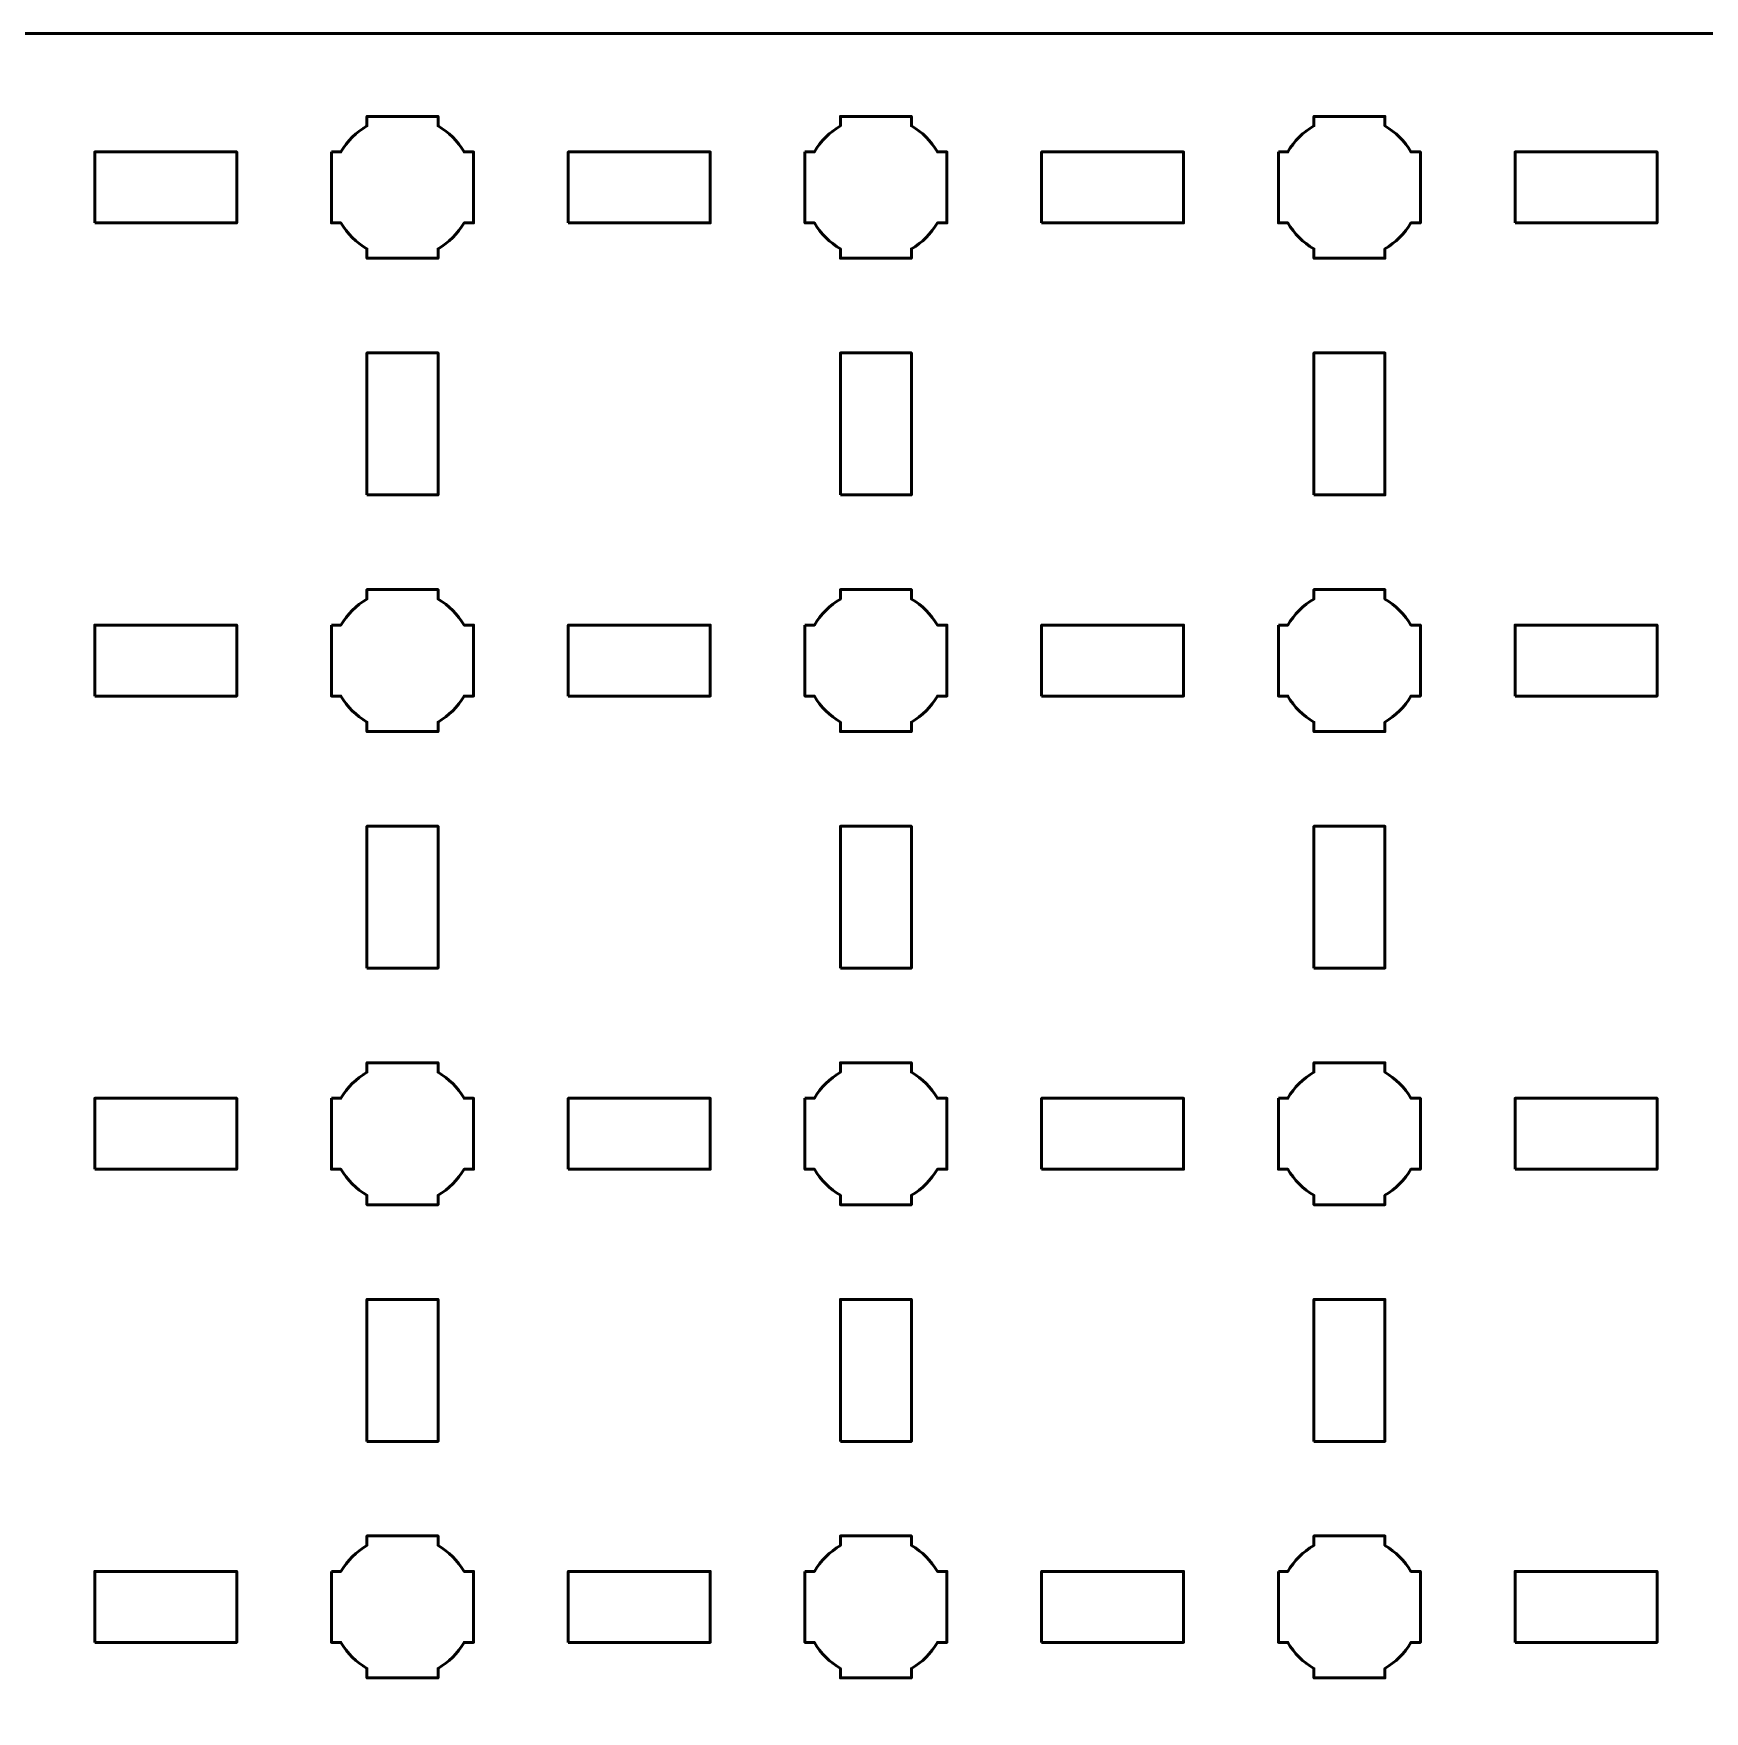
# Model space of a CAD drawing. Header units: centimetres. Extents: x -40.1 to 19.1, y -44.5 to 14.8.
# Drawn here: x -33.06 to -26, y 7.71 to 14.8 of the extents above; entities that cross this region are included whole.
import ezdxf

# ---------------------------------------------------------------- set-up
doc = ezdxf.new("R2010")
doc.units = ezdxf.units.CM
doc.header["$MEASUREMENT"] = 0
doc.layers.add('Layer 1', color=7, linetype='Continuous')

msp = doc.modelspace()

# ---------------------------------------------------------------- linework, layer by layer
at = {"layer": 'Layer 1', "lineweight": 53}
for points in [[(-32.8, 14), (-32.2, 14), (-32.2, 14.3), (-32.8, 14.3), (-32.8, 14)], [(-30.8, 14), (-30.2, 14), (-30.2, 14.3), (-30.8, 14.3), (-30.8, 14)], [(-28.8, 14), (-28.2, 14), (-28.2, 14.3), (-28.8, 14.3), (-28.8, 14)], [(-26.8, 14), (-26.2, 14), (-26.2, 14.3), (-26.8, 14.3), (-26.8, 14)], [(-31.65, 12.85), (-31.35, 12.85), (-31.35, 13.45), (-31.65, 13.45), (-31.65, 12.85)], [(-29.65, 12.85), (-29.35, 12.85), (-29.35, 13.45), (-29.65, 13.45), (-29.65, 12.85)], [(-27.65, 12.85), (-27.35, 12.85), (-27.35, 13.45), (-27.65, 13.45), (-27.65, 12.85)], [(-32.8, 12), (-32.2, 12), (-32.2, 12.3), (-32.8, 12.3), (-32.8, 12)], [(-30.8, 12), (-30.2, 12), (-30.2, 12.3), (-30.8, 12.3), (-30.8, 12)], [(-28.8, 12), (-28.2, 12), (-28.2, 12.3), (-28.8, 12.3), (-28.8, 12)], [(-26.8, 12), (-26.2, 12), (-26.2, 12.3), (-26.8, 12.3), (-26.8, 12)], [(-31.65, 10.85), (-31.35, 10.85), (-31.35, 11.45), (-31.65, 11.45), (-31.65, 10.85)], [(-29.65, 10.85), (-29.35, 10.85), (-29.35, 11.45), (-29.65, 11.45), (-29.65, 10.85)], [(-27.65, 10.85), (-27.35, 10.85), (-27.35, 11.45), (-27.65, 11.45), (-27.65, 10.85)], [(-32.8, 10), (-32.2, 10), (-32.2, 10.3), (-32.8, 10.3), (-32.8, 10)], [(-30.8, 10), (-30.2, 10), (-30.2, 10.3), (-30.8, 10.3), (-30.8, 10)], [(-28.8, 10), (-28.2, 10), (-28.2, 10.3), (-28.8, 10.3), (-28.8, 10)], [(-26.8, 10), (-26.2, 10), (-26.2, 10.3), (-26.8, 10.3), (-26.8, 10)], [(-31.65, 8.85), (-31.35, 8.85), (-31.35, 9.45), (-31.65, 9.45), (-31.65, 8.85)], [(-29.65, 8.85), (-29.35, 8.85), (-29.35, 9.45), (-29.65, 9.45), (-29.65, 8.85)], [(-27.65, 8.85), (-27.35, 8.85), (-27.35, 9.45), (-27.65, 9.45), (-27.65, 8.85)], [(-32.8, 8), (-32.2, 8), (-32.2, 8.3), (-32.8, 8.3), (-32.8, 8)], [(-30.8, 8), (-30.2, 8), (-30.2, 8.3), (-30.8, 8.3), (-30.8, 8)], [(-28.8, 8), (-28.2, 8), (-28.2, 8.3), (-28.8, 8.3), (-28.8, 8)], [(-26.8, 8), (-26.2, 8), (-26.2, 8.3), (-26.8, 8.3), (-26.8, 8)]]:
    msp.add_lwpolyline(points, close=True, dxfattribs=at)
for points, knots in [([(-40.15, -44), (-40.15, -44), (-40.15, 14.3), (-40.15, 14.3), (-40.15, 14.3), (-40.15, 14.57609), (-39.92609, 14.8), (-39.65, 14.8), (-39.65, 14.8), (-39.65, 14.8), (18.65, 14.8), (18.65, 14.8), (18.65, 14.8), (18.92609, 14.8), (19.15, 14.57609), (19.15, 14.3), (19.15, 14.3), (19.15, 14.3), (19.15, -44), (19.15, -44), (19.15, -44), (19.15, -44.27609), (18.92609, -44.5), (18.65, -44.5), (18.65, -44.5), (18.65, -44.5), (-39.65, -44.5), (-39.65, -44.5), (-39.65, -44.5), (-39.92609, -44.5), (-40.15, -44.27609), (-40.15, -44)], [0, 0, 0, 0, 0.125, 0.125, 0.125, 0.125, 0.25, 0.25, 0.25, 0.25, 0.375, 0.375, 0.375, 0.375, 0.5, 0.5, 0.5, 0.5, 0.625, 0.625, 0.625, 0.625, 0.75, 0.75, 0.75, 0.75, 0.875, 0.875, 0.875, 0.875, 1, 1, 1, 1]), ([(-31.8, 14.3), (-31.8, 14.3), (-31.75985, 14.3), (-31.75985, 14.3), (-31.75985, 14.3), (-31.7335, 14.34553), (-31.69553, 14.3835), (-31.65, 14.40985), (-31.65, 14.40985), (-31.65, 14.40985), (-31.65, 14.45), (-31.65, 14.45), (-31.65, 14.45), (-31.65, 14.45), (-31.5, 14.45), (-31.5, 14.45), (-31.5, 14.45), (-31.5, 14.45), (-31.35, 14.45), (-31.35, 14.45), (-31.35, 14.45), (-31.35, 14.45), (-31.35, 14.40985), (-31.35, 14.40985), (-31.35, 14.40985), (-31.30447, 14.3835), (-31.2665, 14.34553), (-31.24015, 14.3), (-31.24015, 14.3), (-31.24015, 14.3), (-31.2, 14.3), (-31.2, 14.3), (-31.2, 14.3), (-31.2, 14.3), (-31.2, 14.15), (-31.2, 14.15), (-31.2, 14.15), (-31.2, 14.15), (-31.2, 14), (-31.2, 14), (-31.2, 14), (-31.2, 14), (-31.24015, 14), (-31.24015, 14), (-31.24015, 14), (-31.2665, 13.95447), (-31.30447, 13.9165), (-31.35, 13.89015), (-31.35, 13.89015), (-31.35, 13.89015), (-31.35, 13.85), (-31.35, 13.85), (-31.35, 13.85), (-31.35, 13.85), (-31.5, 13.85), (-31.5, 13.85), (-31.5, 13.85), (-31.5, 13.85), (-31.65, 13.85), (-31.65, 13.85), (-31.65, 13.85), (-31.65, 13.85), (-31.65, 13.89015), (-31.65, 13.89015), (-31.65, 13.89015), (-31.69553, 13.9165), (-31.7335, 13.95447), (-31.75985, 14), (-31.75985, 14), (-31.75985, 14), (-31.8, 14), (-31.8, 14), (-31.8, 14), (-31.8, 14), (-31.8, 14.15), (-31.8, 14.15), (-31.8, 14.15), (-31.8, 14.15), (-31.8, 14.3), (-31.8, 14.3)], [0, 0, 0, 0, 0.05, 0.05, 0.05, 0.05, 0.1, 0.1, 0.1, 0.1, 0.15, 0.15, 0.15, 0.15, 0.2, 0.2, 0.2, 0.2, 0.25, 0.25, 0.25, 0.25, 0.3, 0.3, 0.3, 0.3, 0.35, 0.35, 0.35, 0.35, 0.4, 0.4, 0.4, 0.4, 0.45, 0.45, 0.45, 0.45, 0.5, 0.5, 0.5, 0.5, 0.55, 0.55, 0.55, 0.55, 0.6, 0.6, 0.6, 0.6, 0.65, 0.65, 0.65, 0.65, 0.7, 0.7, 0.7, 0.7, 0.75, 0.75, 0.75, 0.75, 0.8, 0.8, 0.8, 0.8, 0.85, 0.85, 0.85, 0.85, 0.9, 0.9, 0.9, 0.9, 0.95, 0.95, 0.95, 0.95, 1, 1, 1, 1]), ([(-29.8, 14.3), (-29.8, 14.3), (-29.75985, 14.3), (-29.75985, 14.3), (-29.75985, 14.3), (-29.7335, 14.34553), (-29.69553, 14.3835), (-29.65, 14.40985), (-29.65, 14.40985), (-29.65, 14.40985), (-29.65, 14.45), (-29.65, 14.45), (-29.65, 14.45), (-29.65, 14.45), (-29.5, 14.45), (-29.5, 14.45), (-29.5, 14.45), (-29.5, 14.45), (-29.35, 14.45), (-29.35, 14.45), (-29.35, 14.45), (-29.35, 14.45), (-29.35, 14.40985), (-29.35, 14.40985), (-29.35, 14.40985), (-29.30447, 14.3835), (-29.2665, 14.34553), (-29.24015, 14.3), (-29.24015, 14.3), (-29.24015, 14.3), (-29.2, 14.3), (-29.2, 14.3), (-29.2, 14.3), (-29.2, 14.3), (-29.2, 14.15), (-29.2, 14.15), (-29.2, 14.15), (-29.2, 14.15), (-29.2, 14), (-29.2, 14), (-29.2, 14), (-29.2, 14), (-29.24015, 14), (-29.24015, 14), (-29.24015, 14), (-29.2665, 13.95447), (-29.30447, 13.9165), (-29.35, 13.89015), (-29.35, 13.89015), (-29.35, 13.89015), (-29.35, 13.85), (-29.35, 13.85), (-29.35, 13.85), (-29.35, 13.85), (-29.5, 13.85), (-29.5, 13.85), (-29.5, 13.85), (-29.5, 13.85), (-29.65, 13.85), (-29.65, 13.85), (-29.65, 13.85), (-29.65, 13.85), (-29.65, 13.89015), (-29.65, 13.89015), (-29.65, 13.89015), (-29.69553, 13.9165), (-29.7335, 13.95447), (-29.75985, 14), (-29.75985, 14), (-29.75985, 14), (-29.8, 14), (-29.8, 14), (-29.8, 14), (-29.8, 14), (-29.8, 14.15), (-29.8, 14.15), (-29.8, 14.15), (-29.8, 14.15), (-29.8, 14.3), (-29.8, 14.3)], [0, 0, 0, 0, 0.05, 0.05, 0.05, 0.05, 0.1, 0.1, 0.1, 0.1, 0.15, 0.15, 0.15, 0.15, 0.2, 0.2, 0.2, 0.2, 0.25, 0.25, 0.25, 0.25, 0.3, 0.3, 0.3, 0.3, 0.35, 0.35, 0.35, 0.35, 0.4, 0.4, 0.4, 0.4, 0.45, 0.45, 0.45, 0.45, 0.5, 0.5, 0.5, 0.5, 0.55, 0.55, 0.55, 0.55, 0.6, 0.6, 0.6, 0.6, 0.65, 0.65, 0.65, 0.65, 0.7, 0.7, 0.7, 0.7, 0.75, 0.75, 0.75, 0.75, 0.8, 0.8, 0.8, 0.8, 0.85, 0.85, 0.85, 0.85, 0.9, 0.9, 0.9, 0.9, 0.95, 0.95, 0.95, 0.95, 1, 1, 1, 1]), ([(-27.8, 14.3), (-27.8, 14.3), (-27.75985, 14.3), (-27.75985, 14.3), (-27.75985, 14.3), (-27.7335, 14.34553), (-27.69553, 14.3835), (-27.65, 14.40985), (-27.65, 14.40985), (-27.65, 14.40985), (-27.65, 14.45), (-27.65, 14.45), (-27.65, 14.45), (-27.65, 14.45), (-27.5, 14.45), (-27.5, 14.45), (-27.5, 14.45), (-27.5, 14.45), (-27.35, 14.45), (-27.35, 14.45), (-27.35, 14.45), (-27.35, 14.45), (-27.35, 14.40985), (-27.35, 14.40985), (-27.35, 14.40985), (-27.30447, 14.3835), (-27.2665, 14.34553), (-27.24015, 14.3), (-27.24015, 14.3), (-27.24015, 14.3), (-27.2, 14.3), (-27.2, 14.3), (-27.2, 14.3), (-27.2, 14.3), (-27.2, 14.15), (-27.2, 14.15), (-27.2, 14.15), (-27.2, 14.15), (-27.2, 14), (-27.2, 14), (-27.2, 14), (-27.2, 14), (-27.24015, 14), (-27.24015, 14), (-27.24015, 14), (-27.2665, 13.95447), (-27.30447, 13.9165), (-27.35, 13.89015), (-27.35, 13.89015), (-27.35, 13.89015), (-27.35, 13.85), (-27.35, 13.85), (-27.35, 13.85), (-27.35, 13.85), (-27.5, 13.85), (-27.5, 13.85), (-27.5, 13.85), (-27.5, 13.85), (-27.65, 13.85), (-27.65, 13.85), (-27.65, 13.85), (-27.65, 13.85), (-27.65, 13.89015), (-27.65, 13.89015), (-27.65, 13.89015), (-27.69553, 13.9165), (-27.7335, 13.95447), (-27.75985, 14), (-27.75985, 14), (-27.75985, 14), (-27.8, 14), (-27.8, 14), (-27.8, 14), (-27.8, 14), (-27.8, 14.15), (-27.8, 14.15), (-27.8, 14.15), (-27.8, 14.15), (-27.8, 14.3), (-27.8, 14.3)], [0, 0, 0, 0, 0.05, 0.05, 0.05, 0.05, 0.1, 0.1, 0.1, 0.1, 0.15, 0.15, 0.15, 0.15, 0.2, 0.2, 0.2, 0.2, 0.25, 0.25, 0.25, 0.25, 0.3, 0.3, 0.3, 0.3, 0.35, 0.35, 0.35, 0.35, 0.4, 0.4, 0.4, 0.4, 0.45, 0.45, 0.45, 0.45, 0.5, 0.5, 0.5, 0.5, 0.55, 0.55, 0.55, 0.55, 0.6, 0.6, 0.6, 0.6, 0.65, 0.65, 0.65, 0.65, 0.7, 0.7, 0.7, 0.7, 0.75, 0.75, 0.75, 0.75, 0.8, 0.8, 0.8, 0.8, 0.85, 0.85, 0.85, 0.85, 0.9, 0.9, 0.9, 0.9, 0.95, 0.95, 0.95, 0.95, 1, 1, 1, 1]), ([(-31.8, 12.3), (-31.8, 12.3), (-31.75985, 12.3), (-31.75985, 12.3), (-31.75985, 12.3), (-31.7335, 12.34553), (-31.69553, 12.3835), (-31.65, 12.40985), (-31.65, 12.40985), (-31.65, 12.40985), (-31.65, 12.45), (-31.65, 12.45), (-31.65, 12.45), (-31.65, 12.45), (-31.5, 12.45), (-31.5, 12.45), (-31.5, 12.45), (-31.5, 12.45), (-31.35, 12.45), (-31.35, 12.45), (-31.35, 12.45), (-31.35, 12.45), (-31.35, 12.40985), (-31.35, 12.40985), (-31.35, 12.40985), (-31.30447, 12.3835), (-31.2665, 12.34553), (-31.24015, 12.3), (-31.24015, 12.3), (-31.24015, 12.3), (-31.2, 12.3), (-31.2, 12.3), (-31.2, 12.3), (-31.2, 12.3), (-31.2, 12.15), (-31.2, 12.15), (-31.2, 12.15), (-31.2, 12.15), (-31.2, 12), (-31.2, 12), (-31.2, 12), (-31.2, 12), (-31.24015, 12), (-31.24015, 12), (-31.24015, 12), (-31.2665, 11.95447), (-31.30447, 11.9165), (-31.35, 11.89015), (-31.35, 11.89015), (-31.35, 11.89015), (-31.35, 11.85), (-31.35, 11.85), (-31.35, 11.85), (-31.35, 11.85), (-31.5, 11.85), (-31.5, 11.85), (-31.5, 11.85), (-31.5, 11.85), (-31.65, 11.85), (-31.65, 11.85), (-31.65, 11.85), (-31.65, 11.85), (-31.65, 11.89015), (-31.65, 11.89015), (-31.65, 11.89015), (-31.69553, 11.9165), (-31.7335, 11.95447), (-31.75985, 12), (-31.75985, 12), (-31.75985, 12), (-31.8, 12), (-31.8, 12), (-31.8, 12), (-31.8, 12), (-31.8, 12.15), (-31.8, 12.15), (-31.8, 12.15), (-31.8, 12.15), (-31.8, 12.3), (-31.8, 12.3)], [0, 0, 0, 0, 0.05, 0.05, 0.05, 0.05, 0.1, 0.1, 0.1, 0.1, 0.15, 0.15, 0.15, 0.15, 0.2, 0.2, 0.2, 0.2, 0.25, 0.25, 0.25, 0.25, 0.3, 0.3, 0.3, 0.3, 0.35, 0.35, 0.35, 0.35, 0.4, 0.4, 0.4, 0.4, 0.45, 0.45, 0.45, 0.45, 0.5, 0.5, 0.5, 0.5, 0.55, 0.55, 0.55, 0.55, 0.6, 0.6, 0.6, 0.6, 0.65, 0.65, 0.65, 0.65, 0.7, 0.7, 0.7, 0.7, 0.75, 0.75, 0.75, 0.75, 0.8, 0.8, 0.8, 0.8, 0.85, 0.85, 0.85, 0.85, 0.9, 0.9, 0.9, 0.9, 0.95, 0.95, 0.95, 0.95, 1, 1, 1, 1]), ([(-29.8, 12.3), (-29.8, 12.3), (-29.75985, 12.3), (-29.75985, 12.3), (-29.75985, 12.3), (-29.7335, 12.34553), (-29.69553, 12.3835), (-29.65, 12.40985), (-29.65, 12.40985), (-29.65, 12.40985), (-29.65, 12.45), (-29.65, 12.45), (-29.65, 12.45), (-29.65, 12.45), (-29.5, 12.45), (-29.5, 12.45), (-29.5, 12.45), (-29.5, 12.45), (-29.35, 12.45), (-29.35, 12.45), (-29.35, 12.45), (-29.35, 12.45), (-29.35, 12.40985), (-29.35, 12.40985), (-29.35, 12.40985), (-29.30447, 12.3835), (-29.2665, 12.34553), (-29.24015, 12.3), (-29.24015, 12.3), (-29.24015, 12.3), (-29.2, 12.3), (-29.2, 12.3), (-29.2, 12.3), (-29.2, 12.3), (-29.2, 12.15), (-29.2, 12.15), (-29.2, 12.15), (-29.2, 12.15), (-29.2, 12), (-29.2, 12), (-29.2, 12), (-29.2, 12), (-29.24015, 12), (-29.24015, 12), (-29.24015, 12), (-29.2665, 11.95447), (-29.30447, 11.9165), (-29.35, 11.89015), (-29.35, 11.89015), (-29.35, 11.89015), (-29.35, 11.85), (-29.35, 11.85), (-29.35, 11.85), (-29.35, 11.85), (-29.5, 11.85), (-29.5, 11.85), (-29.5, 11.85), (-29.5, 11.85), (-29.65, 11.85), (-29.65, 11.85), (-29.65, 11.85), (-29.65, 11.85), (-29.65, 11.89015), (-29.65, 11.89015), (-29.65, 11.89015), (-29.69553, 11.9165), (-29.7335, 11.95447), (-29.75985, 12), (-29.75985, 12), (-29.75985, 12), (-29.8, 12), (-29.8, 12), (-29.8, 12), (-29.8, 12), (-29.8, 12.15), (-29.8, 12.15), (-29.8, 12.15), (-29.8, 12.15), (-29.8, 12.3), (-29.8, 12.3)], [0, 0, 0, 0, 0.05, 0.05, 0.05, 0.05, 0.1, 0.1, 0.1, 0.1, 0.15, 0.15, 0.15, 0.15, 0.2, 0.2, 0.2, 0.2, 0.25, 0.25, 0.25, 0.25, 0.3, 0.3, 0.3, 0.3, 0.35, 0.35, 0.35, 0.35, 0.4, 0.4, 0.4, 0.4, 0.45, 0.45, 0.45, 0.45, 0.5, 0.5, 0.5, 0.5, 0.55, 0.55, 0.55, 0.55, 0.6, 0.6, 0.6, 0.6, 0.65, 0.65, 0.65, 0.65, 0.7, 0.7, 0.7, 0.7, 0.75, 0.75, 0.75, 0.75, 0.8, 0.8, 0.8, 0.8, 0.85, 0.85, 0.85, 0.85, 0.9, 0.9, 0.9, 0.9, 0.95, 0.95, 0.95, 0.95, 1, 1, 1, 1]), ([(-27.8, 12.3), (-27.8, 12.3), (-27.75985, 12.3), (-27.75985, 12.3), (-27.75985, 12.3), (-27.7335, 12.34553), (-27.69553, 12.3835), (-27.65, 12.40985), (-27.65, 12.40985), (-27.65, 12.40985), (-27.65, 12.45), (-27.65, 12.45), (-27.65, 12.45), (-27.65, 12.45), (-27.5, 12.45), (-27.5, 12.45), (-27.5, 12.45), (-27.5, 12.45), (-27.35, 12.45), (-27.35, 12.45), (-27.35, 12.45), (-27.35, 12.45), (-27.35, 12.40985), (-27.35, 12.40985), (-27.35, 12.40985), (-27.30447, 12.3835), (-27.2665, 12.34553), (-27.24015, 12.3), (-27.24015, 12.3), (-27.24015, 12.3), (-27.2, 12.3), (-27.2, 12.3), (-27.2, 12.3), (-27.2, 12.3), (-27.2, 12.15), (-27.2, 12.15), (-27.2, 12.15), (-27.2, 12.15), (-27.2, 12), (-27.2, 12), (-27.2, 12), (-27.2, 12), (-27.24015, 12), (-27.24015, 12), (-27.24015, 12), (-27.2665, 11.95447), (-27.30447, 11.9165), (-27.35, 11.89015), (-27.35, 11.89015), (-27.35, 11.89015), (-27.35, 11.85), (-27.35, 11.85), (-27.35, 11.85), (-27.35, 11.85), (-27.5, 11.85), (-27.5, 11.85), (-27.5, 11.85), (-27.5, 11.85), (-27.65, 11.85), (-27.65, 11.85), (-27.65, 11.85), (-27.65, 11.85), (-27.65, 11.89015), (-27.65, 11.89015), (-27.65, 11.89015), (-27.69553, 11.9165), (-27.7335, 11.95447), (-27.75985, 12), (-27.75985, 12), (-27.75985, 12), (-27.8, 12), (-27.8, 12), (-27.8, 12), (-27.8, 12), (-27.8, 12.15), (-27.8, 12.15), (-27.8, 12.15), (-27.8, 12.15), (-27.8, 12.3), (-27.8, 12.3)], [0, 0, 0, 0, 0.05, 0.05, 0.05, 0.05, 0.1, 0.1, 0.1, 0.1, 0.15, 0.15, 0.15, 0.15, 0.2, 0.2, 0.2, 0.2, 0.25, 0.25, 0.25, 0.25, 0.3, 0.3, 0.3, 0.3, 0.35, 0.35, 0.35, 0.35, 0.4, 0.4, 0.4, 0.4, 0.45, 0.45, 0.45, 0.45, 0.5, 0.5, 0.5, 0.5, 0.55, 0.55, 0.55, 0.55, 0.6, 0.6, 0.6, 0.6, 0.65, 0.65, 0.65, 0.65, 0.7, 0.7, 0.7, 0.7, 0.75, 0.75, 0.75, 0.75, 0.8, 0.8, 0.8, 0.8, 0.85, 0.85, 0.85, 0.85, 0.9, 0.9, 0.9, 0.9, 0.95, 0.95, 0.95, 0.95, 1, 1, 1, 1]), ([(-31.8, 10.3), (-31.8, 10.3), (-31.75985, 10.3), (-31.75985, 10.3), (-31.75985, 10.3), (-31.7335, 10.34553), (-31.69553, 10.3835), (-31.65, 10.40985), (-31.65, 10.40985), (-31.65, 10.40985), (-31.65, 10.45), (-31.65, 10.45), (-31.65, 10.45), (-31.65, 10.45), (-31.5, 10.45), (-31.5, 10.45), (-31.5, 10.45), (-31.5, 10.45), (-31.35, 10.45), (-31.35, 10.45), (-31.35, 10.45), (-31.35, 10.45), (-31.35, 10.40985), (-31.35, 10.40985), (-31.35, 10.40985), (-31.30447, 10.3835), (-31.2665, 10.34553), (-31.24015, 10.3), (-31.24015, 10.3), (-31.24015, 10.3), (-31.2, 10.3), (-31.2, 10.3), (-31.2, 10.3), (-31.2, 10.3), (-31.2, 10.15), (-31.2, 10.15), (-31.2, 10.15), (-31.2, 10.15), (-31.2, 10), (-31.2, 10), (-31.2, 10), (-31.2, 10), (-31.24015, 10), (-31.24015, 10), (-31.24015, 10), (-31.2665, 9.95447), (-31.30447, 9.9165), (-31.35, 9.89015), (-31.35, 9.89015), (-31.35, 9.89015), (-31.35, 9.85), (-31.35, 9.85), (-31.35, 9.85), (-31.35, 9.85), (-31.5, 9.85), (-31.5, 9.85), (-31.5, 9.85), (-31.5, 9.85), (-31.65, 9.85), (-31.65, 9.85), (-31.65, 9.85), (-31.65, 9.85), (-31.65, 9.89015), (-31.65, 9.89015), (-31.65, 9.89015), (-31.69553, 9.9165), (-31.7335, 9.95447), (-31.75985, 10), (-31.75985, 10), (-31.75985, 10), (-31.8, 10), (-31.8, 10), (-31.8, 10), (-31.8, 10), (-31.8, 10.15), (-31.8, 10.15), (-31.8, 10.15), (-31.8, 10.15), (-31.8, 10.3), (-31.8, 10.3)], [0, 0, 0, 0, 0.05, 0.05, 0.05, 0.05, 0.1, 0.1, 0.1, 0.1, 0.15, 0.15, 0.15, 0.15, 0.2, 0.2, 0.2, 0.2, 0.25, 0.25, 0.25, 0.25, 0.3, 0.3, 0.3, 0.3, 0.35, 0.35, 0.35, 0.35, 0.4, 0.4, 0.4, 0.4, 0.45, 0.45, 0.45, 0.45, 0.5, 0.5, 0.5, 0.5, 0.55, 0.55, 0.55, 0.55, 0.6, 0.6, 0.6, 0.6, 0.65, 0.65, 0.65, 0.65, 0.7, 0.7, 0.7, 0.7, 0.75, 0.75, 0.75, 0.75, 0.8, 0.8, 0.8, 0.8, 0.85, 0.85, 0.85, 0.85, 0.9, 0.9, 0.9, 0.9, 0.95, 0.95, 0.95, 0.95, 1, 1, 1, 1]), ([(-29.8, 10.3), (-29.8, 10.3), (-29.75985, 10.3), (-29.75985, 10.3), (-29.75985, 10.3), (-29.7335, 10.34553), (-29.69553, 10.3835), (-29.65, 10.40985), (-29.65, 10.40985), (-29.65, 10.40985), (-29.65, 10.45), (-29.65, 10.45), (-29.65, 10.45), (-29.65, 10.45), (-29.5, 10.45), (-29.5, 10.45), (-29.5, 10.45), (-29.5, 10.45), (-29.35, 10.45), (-29.35, 10.45), (-29.35, 10.45), (-29.35, 10.45), (-29.35, 10.40985), (-29.35, 10.40985), (-29.35, 10.40985), (-29.30447, 10.3835), (-29.2665, 10.34553), (-29.24015, 10.3), (-29.24015, 10.3), (-29.24015, 10.3), (-29.2, 10.3), (-29.2, 10.3), (-29.2, 10.3), (-29.2, 10.3), (-29.2, 10.15), (-29.2, 10.15), (-29.2, 10.15), (-29.2, 10.15), (-29.2, 10), (-29.2, 10), (-29.2, 10), (-29.2, 10), (-29.24015, 10), (-29.24015, 10), (-29.24015, 10), (-29.2665, 9.95447), (-29.30447, 9.9165), (-29.35, 9.89015), (-29.35, 9.89015), (-29.35, 9.89015), (-29.35, 9.85), (-29.35, 9.85), (-29.35, 9.85), (-29.35, 9.85), (-29.5, 9.85), (-29.5, 9.85), (-29.5, 9.85), (-29.5, 9.85), (-29.65, 9.85), (-29.65, 9.85), (-29.65, 9.85), (-29.65, 9.85), (-29.65, 9.89015), (-29.65, 9.89015), (-29.65, 9.89015), (-29.69553, 9.9165), (-29.7335, 9.95447), (-29.75985, 10), (-29.75985, 10), (-29.75985, 10), (-29.8, 10), (-29.8, 10), (-29.8, 10), (-29.8, 10), (-29.8, 10.15), (-29.8, 10.15), (-29.8, 10.15), (-29.8, 10.15), (-29.8, 10.3), (-29.8, 10.3)], [0, 0, 0, 0, 0.05, 0.05, 0.05, 0.05, 0.1, 0.1, 0.1, 0.1, 0.15, 0.15, 0.15, 0.15, 0.2, 0.2, 0.2, 0.2, 0.25, 0.25, 0.25, 0.25, 0.3, 0.3, 0.3, 0.3, 0.35, 0.35, 0.35, 0.35, 0.4, 0.4, 0.4, 0.4, 0.45, 0.45, 0.45, 0.45, 0.5, 0.5, 0.5, 0.5, 0.55, 0.55, 0.55, 0.55, 0.6, 0.6, 0.6, 0.6, 0.65, 0.65, 0.65, 0.65, 0.7, 0.7, 0.7, 0.7, 0.75, 0.75, 0.75, 0.75, 0.8, 0.8, 0.8, 0.8, 0.85, 0.85, 0.85, 0.85, 0.9, 0.9, 0.9, 0.9, 0.95, 0.95, 0.95, 0.95, 1, 1, 1, 1]), ([(-27.8, 10.3), (-27.8, 10.3), (-27.75985, 10.3), (-27.75985, 10.3), (-27.75985, 10.3), (-27.7335, 10.34553), (-27.69553, 10.3835), (-27.65, 10.40985), (-27.65, 10.40985), (-27.65, 10.40985), (-27.65, 10.45), (-27.65, 10.45), (-27.65, 10.45), (-27.65, 10.45), (-27.5, 10.45), (-27.5, 10.45), (-27.5, 10.45), (-27.5, 10.45), (-27.35, 10.45), (-27.35, 10.45), (-27.35, 10.45), (-27.35, 10.45), (-27.35, 10.40985), (-27.35, 10.40985), (-27.35, 10.40985), (-27.30447, 10.3835), (-27.2665, 10.34553), (-27.24015, 10.3), (-27.24015, 10.3), (-27.24015, 10.3), (-27.2, 10.3), (-27.2, 10.3), (-27.2, 10.3), (-27.2, 10.3), (-27.2, 10.15), (-27.2, 10.15), (-27.2, 10.15), (-27.2, 10.15), (-27.2, 10), (-27.2, 10), (-27.2, 10), (-27.2, 10), (-27.24015, 10), (-27.24015, 10), (-27.24015, 10), (-27.2665, 9.95447), (-27.30447, 9.9165), (-27.35, 9.89015), (-27.35, 9.89015), (-27.35, 9.89015), (-27.35, 9.85), (-27.35, 9.85), (-27.35, 9.85), (-27.35, 9.85), (-27.5, 9.85), (-27.5, 9.85), (-27.5, 9.85), (-27.5, 9.85), (-27.65, 9.85), (-27.65, 9.85), (-27.65, 9.85), (-27.65, 9.85), (-27.65, 9.89015), (-27.65, 9.89015), (-27.65, 9.89015), (-27.69553, 9.9165), (-27.7335, 9.95447), (-27.75985, 10), (-27.75985, 10), (-27.75985, 10), (-27.8, 10), (-27.8, 10), (-27.8, 10), (-27.8, 10), (-27.8, 10.15), (-27.8, 10.15), (-27.8, 10.15), (-27.8, 10.15), (-27.8, 10.3), (-27.8, 10.3)], [0, 0, 0, 0, 0.05, 0.05, 0.05, 0.05, 0.1, 0.1, 0.1, 0.1, 0.15, 0.15, 0.15, 0.15, 0.2, 0.2, 0.2, 0.2, 0.25, 0.25, 0.25, 0.25, 0.3, 0.3, 0.3, 0.3, 0.35, 0.35, 0.35, 0.35, 0.4, 0.4, 0.4, 0.4, 0.45, 0.45, 0.45, 0.45, 0.5, 0.5, 0.5, 0.5, 0.55, 0.55, 0.55, 0.55, 0.6, 0.6, 0.6, 0.6, 0.65, 0.65, 0.65, 0.65, 0.7, 0.7, 0.7, 0.7, 0.75, 0.75, 0.75, 0.75, 0.8, 0.8, 0.8, 0.8, 0.85, 0.85, 0.85, 0.85, 0.9, 0.9, 0.9, 0.9, 0.95, 0.95, 0.95, 0.95, 1, 1, 1, 1]), ([(-31.8, 8.3), (-31.8, 8.3), (-31.75985, 8.3), (-31.75985, 8.3), (-31.75985, 8.3), (-31.7335, 8.34553), (-31.69553, 8.3835), (-31.65, 8.40985), (-31.65, 8.40985), (-31.65, 8.40985), (-31.65, 8.45), (-31.65, 8.45), (-31.65, 8.45), (-31.65, 8.45), (-31.5, 8.45), (-31.5, 8.45), (-31.5, 8.45), (-31.5, 8.45), (-31.35, 8.45), (-31.35, 8.45), (-31.35, 8.45), (-31.35, 8.45), (-31.35, 8.40985), (-31.35, 8.40985), (-31.35, 8.40985), (-31.30447, 8.3835), (-31.2665, 8.34553), (-31.24015, 8.3), (-31.24015, 8.3), (-31.24015, 8.3), (-31.2, 8.3), (-31.2, 8.3), (-31.2, 8.3), (-31.2, 8.3), (-31.2, 8.15), (-31.2, 8.15), (-31.2, 8.15), (-31.2, 8.15), (-31.2, 8), (-31.2, 8), (-31.2, 8), (-31.2, 8), (-31.24015, 8), (-31.24015, 8), (-31.24015, 8), (-31.2665, 7.95447), (-31.30447, 7.9165), (-31.35, 7.89015), (-31.35, 7.89015), (-31.35, 7.89015), (-31.35, 7.85), (-31.35, 7.85), (-31.35, 7.85), (-31.35, 7.85), (-31.5, 7.85), (-31.5, 7.85), (-31.5, 7.85), (-31.5, 7.85), (-31.65, 7.85), (-31.65, 7.85), (-31.65, 7.85), (-31.65, 7.85), (-31.65, 7.89015), (-31.65, 7.89015), (-31.65, 7.89015), (-31.69553, 7.9165), (-31.7335, 7.95447), (-31.75985, 8), (-31.75985, 8), (-31.75985, 8), (-31.8, 8), (-31.8, 8), (-31.8, 8), (-31.8, 8), (-31.8, 8.15), (-31.8, 8.15), (-31.8, 8.15), (-31.8, 8.15), (-31.8, 8.3), (-31.8, 8.3)], [0, 0, 0, 0, 0.05, 0.05, 0.05, 0.05, 0.1, 0.1, 0.1, 0.1, 0.15, 0.15, 0.15, 0.15, 0.2, 0.2, 0.2, 0.2, 0.25, 0.25, 0.25, 0.25, 0.3, 0.3, 0.3, 0.3, 0.35, 0.35, 0.35, 0.35, 0.4, 0.4, 0.4, 0.4, 0.45, 0.45, 0.45, 0.45, 0.5, 0.5, 0.5, 0.5, 0.55, 0.55, 0.55, 0.55, 0.6, 0.6, 0.6, 0.6, 0.65, 0.65, 0.65, 0.65, 0.7, 0.7, 0.7, 0.7, 0.75, 0.75, 0.75, 0.75, 0.8, 0.8, 0.8, 0.8, 0.85, 0.85, 0.85, 0.85, 0.9, 0.9, 0.9, 0.9, 0.95, 0.95, 0.95, 0.95, 1, 1, 1, 1]), ([(-29.8, 8.3), (-29.8, 8.3), (-29.75985, 8.3), (-29.75985, 8.3), (-29.75985, 8.3), (-29.7335, 8.34553), (-29.69553, 8.3835), (-29.65, 8.40985), (-29.65, 8.40985), (-29.65, 8.40985), (-29.65, 8.45), (-29.65, 8.45), (-29.65, 8.45), (-29.65, 8.45), (-29.5, 8.45), (-29.5, 8.45), (-29.5, 8.45), (-29.5, 8.45), (-29.35, 8.45), (-29.35, 8.45), (-29.35, 8.45), (-29.35, 8.45), (-29.35, 8.40985), (-29.35, 8.40985), (-29.35, 8.40985), (-29.30447, 8.3835), (-29.2665, 8.34553), (-29.24015, 8.3), (-29.24015, 8.3), (-29.24015, 8.3), (-29.2, 8.3), (-29.2, 8.3), (-29.2, 8.3), (-29.2, 8.3), (-29.2, 8.15), (-29.2, 8.15), (-29.2, 8.15), (-29.2, 8.15), (-29.2, 8), (-29.2, 8), (-29.2, 8), (-29.2, 8), (-29.24015, 8), (-29.24015, 8), (-29.24015, 8), (-29.2665, 7.95447), (-29.30447, 7.9165), (-29.35, 7.89015), (-29.35, 7.89015), (-29.35, 7.89015), (-29.35, 7.85), (-29.35, 7.85), (-29.35, 7.85), (-29.35, 7.85), (-29.5, 7.85), (-29.5, 7.85), (-29.5, 7.85), (-29.5, 7.85), (-29.65, 7.85), (-29.65, 7.85), (-29.65, 7.85), (-29.65, 7.85), (-29.65, 7.89015), (-29.65, 7.89015), (-29.65, 7.89015), (-29.69553, 7.9165), (-29.7335, 7.95447), (-29.75985, 8), (-29.75985, 8), (-29.75985, 8), (-29.8, 8), (-29.8, 8), (-29.8, 8), (-29.8, 8), (-29.8, 8.15), (-29.8, 8.15), (-29.8, 8.15), (-29.8, 8.15), (-29.8, 8.3), (-29.8, 8.3)], [0, 0, 0, 0, 0.05, 0.05, 0.05, 0.05, 0.1, 0.1, 0.1, 0.1, 0.15, 0.15, 0.15, 0.15, 0.2, 0.2, 0.2, 0.2, 0.25, 0.25, 0.25, 0.25, 0.3, 0.3, 0.3, 0.3, 0.35, 0.35, 0.35, 0.35, 0.4, 0.4, 0.4, 0.4, 0.45, 0.45, 0.45, 0.45, 0.5, 0.5, 0.5, 0.5, 0.55, 0.55, 0.55, 0.55, 0.6, 0.6, 0.6, 0.6, 0.65, 0.65, 0.65, 0.65, 0.7, 0.7, 0.7, 0.7, 0.75, 0.75, 0.75, 0.75, 0.8, 0.8, 0.8, 0.8, 0.85, 0.85, 0.85, 0.85, 0.9, 0.9, 0.9, 0.9, 0.95, 0.95, 0.95, 0.95, 1, 1, 1, 1]), ([(-27.8, 8.3), (-27.8, 8.3), (-27.75985, 8.3), (-27.75985, 8.3), (-27.75985, 8.3), (-27.7335, 8.34553), (-27.69553, 8.3835), (-27.65, 8.40985), (-27.65, 8.40985), (-27.65, 8.40985), (-27.65, 8.45), (-27.65, 8.45), (-27.65, 8.45), (-27.65, 8.45), (-27.5, 8.45), (-27.5, 8.45), (-27.5, 8.45), (-27.5, 8.45), (-27.35, 8.45), (-27.35, 8.45), (-27.35, 8.45), (-27.35, 8.45), (-27.35, 8.40985), (-27.35, 8.40985), (-27.35, 8.40985), (-27.30447, 8.3835), (-27.2665, 8.34553), (-27.24015, 8.3), (-27.24015, 8.3), (-27.24015, 8.3), (-27.2, 8.3), (-27.2, 8.3), (-27.2, 8.3), (-27.2, 8.3), (-27.2, 8.15), (-27.2, 8.15), (-27.2, 8.15), (-27.2, 8.15), (-27.2, 8), (-27.2, 8), (-27.2, 8), (-27.2, 8), (-27.24015, 8), (-27.24015, 8), (-27.24015, 8), (-27.2665, 7.95447), (-27.30447, 7.9165), (-27.35, 7.89015), (-27.35, 7.89015), (-27.35, 7.89015), (-27.35, 7.85), (-27.35, 7.85), (-27.35, 7.85), (-27.35, 7.85), (-27.5, 7.85), (-27.5, 7.85), (-27.5, 7.85), (-27.5, 7.85), (-27.65, 7.85), (-27.65, 7.85), (-27.65, 7.85), (-27.65, 7.85), (-27.65, 7.89015), (-27.65, 7.89015), (-27.65, 7.89015), (-27.69553, 7.9165), (-27.7335, 7.95447), (-27.75985, 8), (-27.75985, 8), (-27.75985, 8), (-27.8, 8), (-27.8, 8), (-27.8, 8), (-27.8, 8), (-27.8, 8.15), (-27.8, 8.15), (-27.8, 8.15), (-27.8, 8.15), (-27.8, 8.3), (-27.8, 8.3)], [0, 0, 0, 0, 0.05, 0.05, 0.05, 0.05, 0.1, 0.1, 0.1, 0.1, 0.15, 0.15, 0.15, 0.15, 0.2, 0.2, 0.2, 0.2, 0.25, 0.25, 0.25, 0.25, 0.3, 0.3, 0.3, 0.3, 0.35, 0.35, 0.35, 0.35, 0.4, 0.4, 0.4, 0.4, 0.45, 0.45, 0.45, 0.45, 0.5, 0.5, 0.5, 0.5, 0.55, 0.55, 0.55, 0.55, 0.6, 0.6, 0.6, 0.6, 0.65, 0.65, 0.65, 0.65, 0.7, 0.7, 0.7, 0.7, 0.75, 0.75, 0.75, 0.75, 0.8, 0.8, 0.8, 0.8, 0.85, 0.85, 0.85, 0.85, 0.9, 0.9, 0.9, 0.9, 0.95, 0.95, 0.95, 0.95, 1, 1, 1, 1])]:
    msp.add_open_spline(points, degree=3, knots=knots, dxfattribs=at)

doc.saveas('drawing.dxf')
